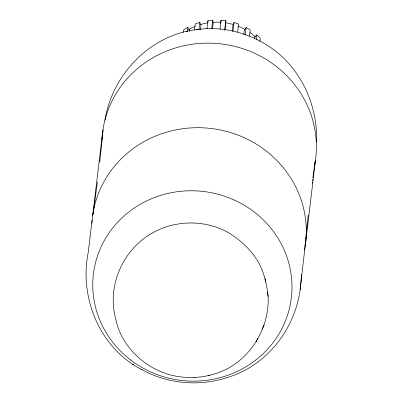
<?xml version="1.0" encoding="UTF-8"?>
<svg xmlns="http://www.w3.org/2000/svg" width="403" height="403" viewBox="0 0 403 403"><rect width="100%" height="100%" fill="white"/><g stroke="black" fill="none" stroke-linecap="round" stroke-linejoin="round"><path stroke-width="0.6" d="M316.536 142.148C317.826 108.548 303.661 74.333 277.627 52.738C255.134 34.411 225.035 25.339 196.206 29.691M268.121 296.381C269.431 324.45 254.484 352.716 230.279 367.088C211.187 378.14 187.491 380.417 166.504 373.818L165.598 373.47C141.307 365.027 120.693 344.364 115.666 318.718C106.916 286.77 122.331 250.601 150.757 233.947C174.025 219.862 204.452 219.282 228.239 232.531C239.241 239.155 248.989 247.905 256.132 258.61C263.733 269.803 266.544 283.163 268.121 296.381L267.481 292.563M141.196 369.279L141.992 369.752C168.172 384.064 200.246 386.799 228.481 377.163L229.514 376.845C269.154 363.985 297.248 325.659 300.698 284.594L305.59 242.153M301.167 280.085L301.691 274.826L300.17 289.858M99.748 162.142L103.173 129.746M304.96 246.102L305.157 244.233M305.288 242.989L305.555 240.495M305.686 239.251L308.189 215.207M220.693 23.445L221.051 20.17L225.876 20.699L224.773 30.22M92.08 220.033L88.186 252.706C79.069 298.029 100.045 348.419 141.992 369.752M92.665 215.635L102.75 131.066M183.395 32.321L183.692 29.822L187.778 27.364L189.637 30.16L189.486 31.409M187.254 31.736L187.778 27.364M194.498 30.175L195.243 23.928L199.812 22.412L200.976 25.525L200.457 29.898M198.916 29.908L199.812 22.412M206.941 28.779L207.908 20.659L212.729 20.15L213.142 23.424L212.472 29.046M211.686 28.895L212.729 20.15M220.023 29.066L221.051 20.17M224.758 30.069L225.876 20.699M232.224 31.217L232.899 25.596L234.007 22.487L238.601 24.029L237.634 32.149M232.964 31.233L234.007 22.487M243.8 34.658L244.324 30.285L246.132 27.5L250.263 29.973L249.517 36.22M245.236 34.996L246.132 27.5M254.248 38.522L254.399 37.272L256.817 34.945L260.273 38.235L259.9 41.358M256.217 39.942L256.817 34.945M305.383 244.782L315.463 160.213M93.088 214.315L97.375 182.045M312.159 183.254L312.325 182.015M312.491 180.771L312.738 178.912M312.899 177.668L315.045 161.532M104.961 120.23C112.165 74.333 150.667 34.416 197.541 29.479M262.197 329.055L264.146 325.03M256.031 341.976L257.855 338.203M186.01 31.56L187.843 31.258M208.119 375.586L209.772 375.349M194.246 377.616L195.047 377.505M132.617 364.06L133.595 364.644M265.048 278.397L265.653 282.009M207.908 20.659L208.119 22.296M91.899 223.524A107.354 102.443 6.8 0 1 211.837 128.572A107.354 102.443 6.8 0 1 304.477 250.192M101.949 139.559A107.354 102.443 6.8 0 1 222.239 44.043A107.354 102.443 6.8 0 1 314.32 166.817M188.659 29.631A55.342 52.808 6.8 0 1 195.148 26.447M200.417 24.573A55.342 52.808 6.8 0 1 207.52 22.931M212.547 22.321A55.342 52.808 6.8 0 1 221 22.301M225.489 22.795A55.342 52.808 6.8 0 1 233.735 24.654M237.992 26.124A55.342 52.808 6.8 0 1 245.1 29.484M249.835 32.452A55.342 52.808 6.8 0 1 255.487 36.97M130.627 359.985A99.682 95.123 6.8 0 0 290.951 300.739A99.682 95.123 6.8 0 0 155.558 197.122A99.682 95.123 6.8 0 0 130.627 359.985"/></g></svg>
